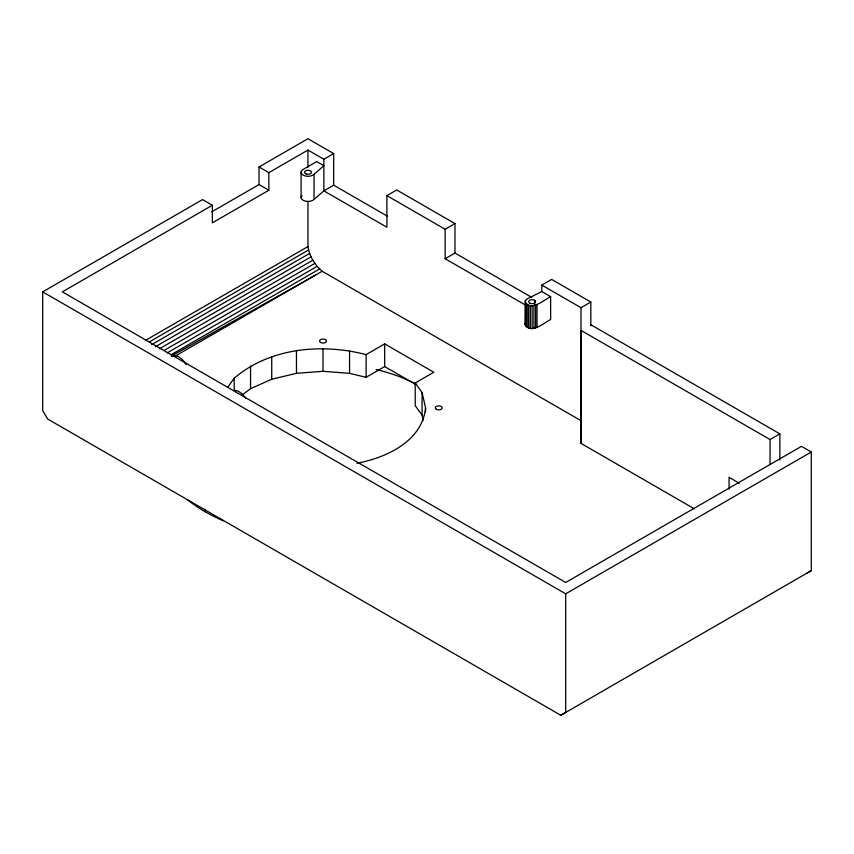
<?xml version="1.0" encoding="UTF-8"?>
<svg xmlns="http://www.w3.org/2000/svg" width="854" height="854" viewBox="0 0 854 854"><rect width="100%" height="100%" fill="white"/><g stroke="black" fill="none" stroke-linecap="round" stroke-linejoin="round"><path stroke-width="1.28" d="M234.199 389.552L234.199 378.237C269.896 347.663 321.958 343.116 366.11 354.613L384.684 343.884L433.811 372.248L415.225 382.976L415.225 405.661L422.079 415.204L423.242 420.317M242.365 394.794L250.542 388.677L250.542 366.003M250.542 388.677L271.732 379.24L271.732 356.566M271.732 379.24L296.466 373.326L296.466 350.652M415.524 384.375L384.684 366.569L366.11 377.297L349.564 373.337L323.015 371.309L323.015 348.635M349.564 373.337L349.564 350.652M366.11 377.297L366.11 354.613M384.684 366.569L384.684 343.884M422.079 415.204L422.079 392.53L415.225 382.976M425.57 411.852L425.57 407.849L422.079 392.53M694.227 508.749L580.998 443.375L580.998 307.707L590.819 302.038L551.652 279.418L541.82 285.097L541.799 291.545L550.638 296.648L550.638 319.513C545.108 322.054 530.558 335.163 525.167 324.531L525.413 300.629L527.206 298.836L541.799 291.545M590.819 325.833L590.819 302.038M425.57 407.849C422.196 441.347 386.318 457.68 356.983 463.274M525.167 324.531L525.413 323.495M227.612 387.417L234.199 378.237M314.048 174.291L323.869 165.719L316.727 161.598L303.117 169.455A6.949 4.014 0 0 0 303.8 175.476A6.949 4.014 0 0 0 314.048 174.291L314.048 199.42A6.949 4.014 0 0 1 304.558 200.893A6.949 4.014 0 0 1 302.017 195.417M314.048 199.42L323.869 190.848L333.69 185.179L387.545 216.265M560.8 715.278L565.7 712.428L565.7 593.818L42.7 291.865L42.7 410.486L47.61 418.994L560.8 715.278L811.3 570.632L811.3 452.012L801.479 446.343L565.7 582.471L62.353 291.865L212.368 205.259L212.368 222.841L268.85 190.228L268.85 172.647L307.952 150.069L323.869 159.26L323.869 190.848L386.894 227.239L386.894 195.641L396.715 189.972L454.979 223.609L454.979 253.051L531.828 297.416M806.4 573.482L811.3 570.632M42.7 291.865L202.537 199.58L212.368 205.259M211.76 211.845L259.029 184.549L259.029 166.968L307.952 138.722L333.69 153.581L333.69 185.179M323.869 159.26L333.69 153.581M145.372 340.447L307.952 246.582L307.952 201.629M149.482 341.824L308.604 249.955L307.952 246.582M151.67 344.621L309.639 253.414L308.604 249.955M155.385 346.735L311.048 256.862L309.639 253.414M159.442 348.763L312.799 260.224L317.112 266.352L322.182 271.252L580.998 420.68M163.776 350.62L314.838 263.406M167.213 352.894L317.112 266.352M170.843 354.858L319.588 268.978M174.664 356.406L322.182 271.252M386.894 195.641L445.158 229.278L454.979 223.609M445.158 229.278L445.158 258.719L454.979 253.051M525.167 301.665C530.558 312.297 545.108 299.188 550.638 296.648M580.998 443.375L580.998 330.391L770.041 439.543L779.862 433.864L779.862 460.05M565.7 593.818L811.3 452.012M171.494 356.001L315.446 275.127M296.466 373.326L323.015 371.309M541.82 285.097L580.998 307.707M590.819 324.723L779.862 433.864M445.158 258.719L525.445 305.07M259.029 166.968L268.85 172.647M259.029 184.549L268.85 190.228M739.244 483.204L729.081 477.333L729.081 489.075M311.048 256.862L312.799 260.224M770.041 439.543L770.041 464.405M537.027 304.504L537.027 327.37M535.597 305.145L535.597 328.011M534.572 300.245L534.572 304.077M533.921 305.54L533.921 328.406M532.117 305.679L532.117 328.544M530.323 305.54L530.323 328.406M528.647 305.145L528.647 328.011M527.206 304.504L527.206 327.37M526.107 303.672L526.107 326.538M525.413 300.629L525.413 325.566M307.952 150.069L307.952 167.256M301.088 172.294L301.088 197.413M205.12 509.133L205.12 511.706M234.103 390.417A14.454 8.337 60 0 1 245.781 398.338M171.675 356.246A14.454 8.337 60 0 1 186.119 364.583M376.187 369.536A138.935 80.212 0 0 1 415.781 383.937M223.332 520.801A166.722 96.256 0 0 1 188.115 500.22M529.661 303.085A3.469 2.007 0 0 0 535.479 302.188A3.469 2.007 0 0 0 531.22 299.733A3.469 2.007 0 0 0 529.661 303.085M306.298 174.024A3.469 2.007 0 0 0 311.507 172.294A3.469 2.007 0 0 0 306.298 170.554A3.469 2.007 0 0 0 306.298 174.024M436.287 409.269A3.469 2.007 0 0 0 442.094 408.372A3.469 2.007 0 0 0 437.846 405.917A3.469 2.007 0 0 0 436.287 409.269M320.56 342.454A3.469 2.007 0 0 0 326.367 341.557A3.469 2.007 0 0 0 322.118 339.102A3.469 2.007 0 0 0 320.56 342.454"/></g></svg>
